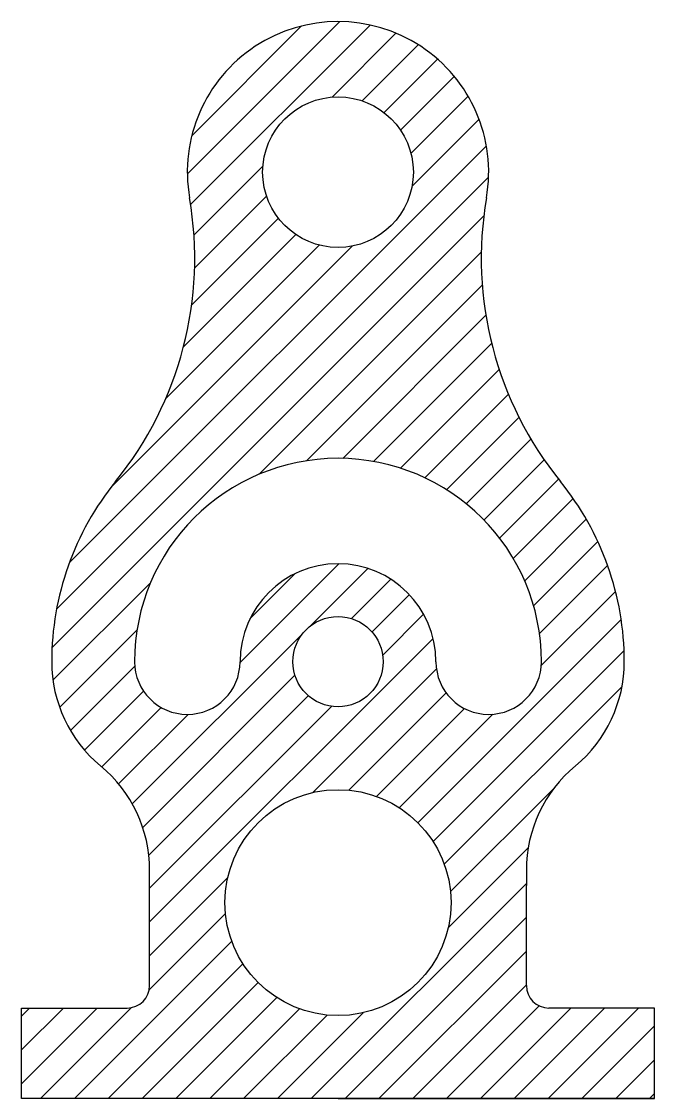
# Model space of a CAD drawing. Header units: millimetres. Extents: x -84 to 84, y -52 to 234.
import ezdxf

# ---------------------------------------------------------------- set-up
doc = ezdxf.new("R2010")
doc.units = ezdxf.units.MM

msp = doc.modelspace()

# ---------------------------------------------------------------- hatches: boundary and pattern name
h = msp.add_hatch()
h.set_pattern_fill('ANSI31', color=256, scale=2)
h.paths.add_polyline_path([(39.41, 187.16, 1.188448), (-39.41, 187.16, -0.216619), (-59.02, 111.88, 0.172042), (-76, 64, 0.223027), (-63, 36.31, -0.223027), (-50, 8.61), (-50, 4.54), (-50, -22, -0.414214), (-56, -28), (-84, -28), (-84, -52), (84, -52), (84, -28), (56, -28, -0.414214), (50, -22), (50, 4.54), (50, 8.61, -0.223027), (63, 36.31, 0.223027), (76, 64, 0.172042), (59.02, 111.88, -0.216619)])
h.paths.add_polyline_path([(54, 64, -1), (26, 64, 1), (-26, 64, -1), (-54, 64, -1)], flags=16)
h.paths.add_polyline_path([(-20, 194, -1), (20, 194, -1)], flags=16)
h.paths.add_polyline_path([(12, 64, -1), (-12, 64, -1)], flags=16)
h.paths.add_polyline_path([(30, 0, -1), (-30, 0, -1)], flags=16)

# ---------------------------------------------------------------- linework, layer by layer
for p, q in [((-50, 4.54), (-50, 8.61)), ((50, 8.61), (50, 4.54)), ((-50, -22), (-50, 4.54)), ((50, -22), (50, 4.54)), ((-84, -52), (-84, -28)), ((-84, -28), (-56, -28)), ((84, -28), (56, -28)), ((84, -52), (84, -28)), ((84, -52), (-84, -52)), ((0, -52), (84, -52))]:
    msp.add_line(p, q)
for centre, radius in [((0, 194), 20), ((0, 64), 12), ((0, 0), 30)]:
    msp.add_circle(centre, radius)
for centre, radius, start, end in [((0, 194), 40, 350.1568, 189.8432), ((-132.03, 171.09), 94, 320.9532, 9.8432), ((132.03, 171.09), 94, 170.1568, 219.0468), ((0, 64), 54, 0, 180), ((0, 64), 76, 140.9532, 180), ((0, 64), 76, 0, 39.0468), ((0, 64), 26, 0, 180), ((-40, 64), 36, 180, 230.291), ((-40, 64), 14, 180, 0), ((40, 64), 14, 180, 0), ((40, 64), 36, 309.709, 0), ((-86, 8.61), 36, 0, 50.291), ((86, 8.61), 36, 129.709, 180), ((-56, -22), 6, 270, 0), ((56, -22), 6, 180, 270)]:
    msp.add_arc(centre, radius, start, end)
msp.add_point((50, -52))
msp.add_point((50, -52))

doc.saveas('drawing.dxf')
